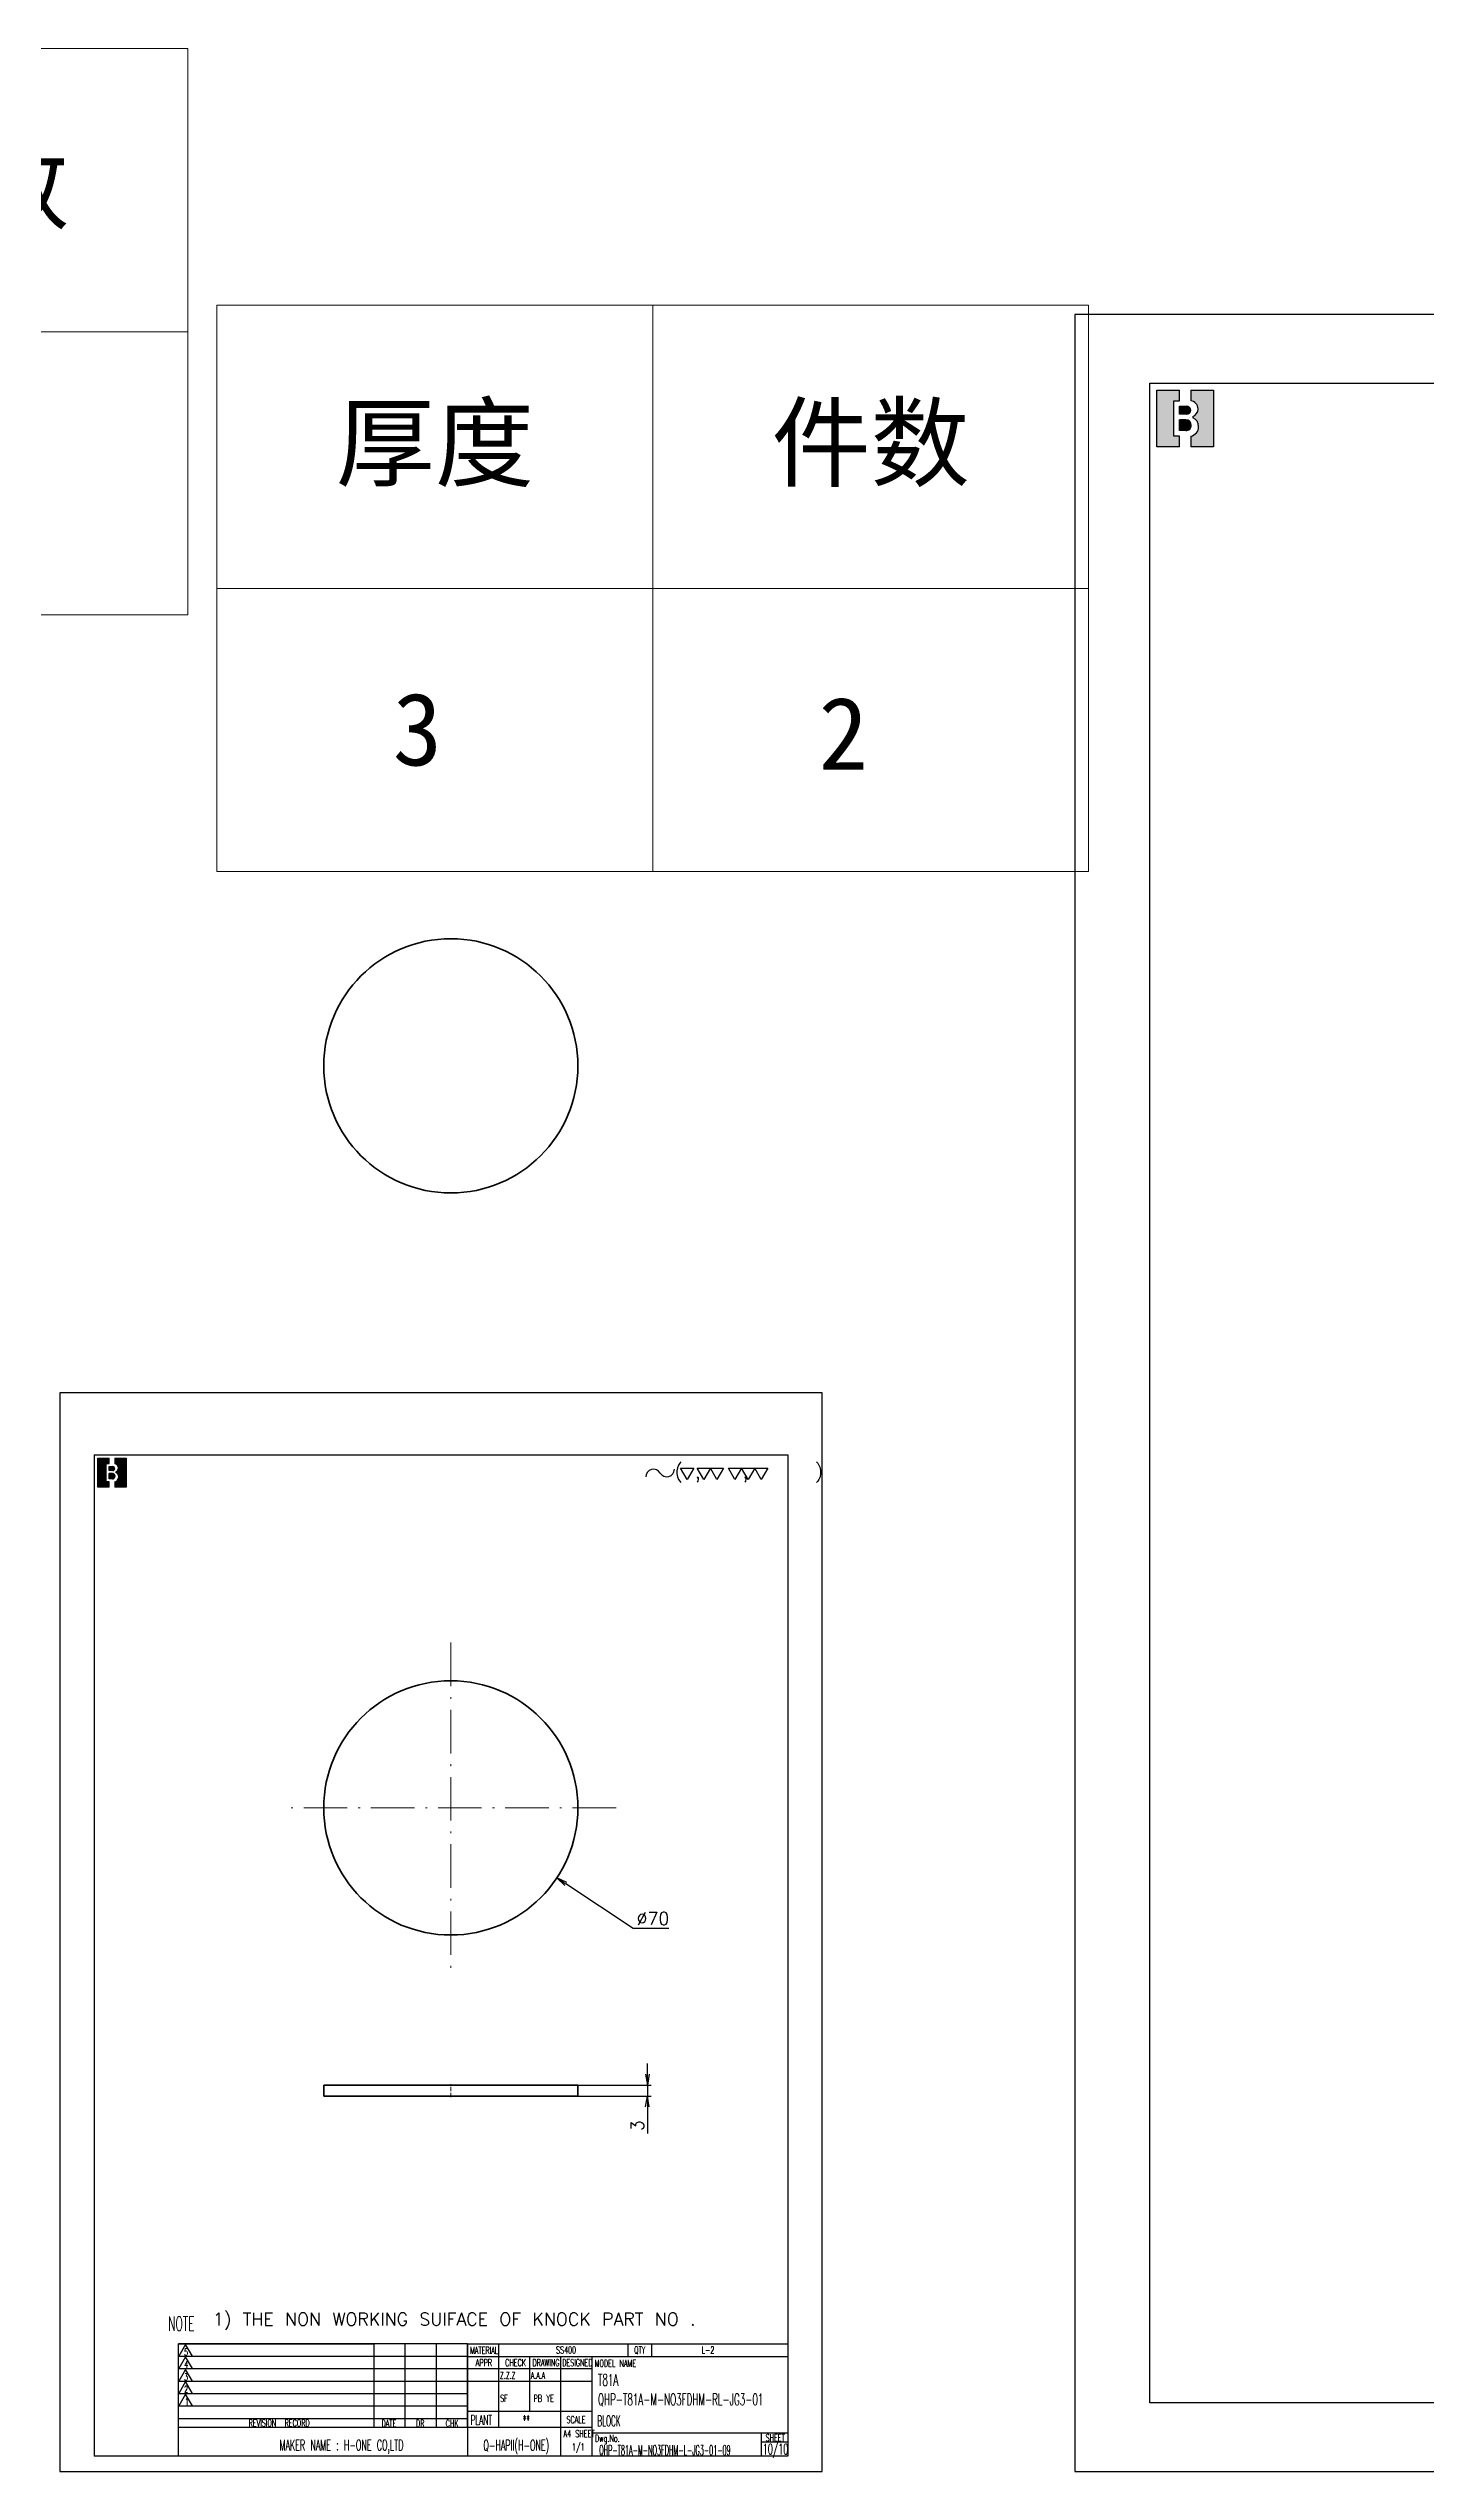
# Model space of a CAD drawing. Header units: inches. Extents: x -47 to 3258, y 12 to 1627.
# Drawn here: x 967 to 1347, y 25 to 692 of the extents above; entities that cross this region are included whole.
import ezdxf
from ezdxf.enums import TextEntityAlignment as Align

# ---------------------------------------------------------------- set-up
doc = ezdxf.new("R2010")
doc.units = ezdxf.units.IN
doc.header["$MEASUREMENT"] = 0
doc.linetypes.add('AM_ISO08W050', pattern=[18, 12, -1.5, 3, -1.5])
doc.linetypes.add('DASHDOT', pattern=[18.5, 12, -3, 0.5, -3])
for name, color, linetype, lineweight in [('AM_7', 2, 'AM_ISO08W050', 25), ('标注层', 253, 'Continuous', 13), ('标注线', 3, 'Continuous', 18)]:
    doc.layers.add(name, color=color, linetype=linetype, lineweight=lineweight)
doc.layers.add('title_frame', color=7, linetype='Continuous')
doc.layers.add('word_dim', color=253, linetype='Continuous')
doc.styles.add('MX_NOTE_STANDARD', font='txt.shx', dxfattribs={"bigfont": 'bigfont.shx'})
doc.styles.get("Standard").update_dxf_attribs({"font": 'txt', "bigfont": 'gbcbig.shx'})
doc.styles.add('宋体', font='')
doc.styles.get('宋体').set_extended_font_data('SimSun')
doc.dimstyles.new('STANDARD 1-1', dxfattribs={"dimtxt": 3.5, "dimasz": 3, "dimexe": 1, "dimexo": 0, "dimgap": 1, "dimtad": 3, "dimdsep": 46, "dimtxsty": 'Standard', "dimblk1": 'OPEN', "dimblk2": 'OPEN', "dimsah": 1, "dimcen": 0, "dimclrd": 256, "dimclre": 256, "dimclrt": 3, "dimazin": 2, "dimtfac": 1, "dimtmove": 0, "dimatfit": 3, "dimldrblk": 'OPEN', "dimfxl": 1, "dimtolj": 1, "dimlwd": 25, "dimlwe": 25, "dimarcsym": 0})
doc.dimstyles.new('STANDARD 1-1$3', dxfattribs={"dimtxt": 3.5, "dimasz": 3, "dimexe": 1, "dimexo": 0, "dimgap": 1, "dimtad": 3, "dimtoh": 1, "dimdsep": 46, "dimtxsty": 'Standard', "dimblk1": 'OPEN', "dimblk2": 'OPEN', "dimsah": 1, "dimcen": 0, "dimclrd": 256, "dimclre": 256, "dimclrt": 3, "dimazin": 2, "dimtfac": 1, "dimtofl": 0, "dimtmove": 0, "dimatfit": 3, "dimldrblk": 'OPEN', "dimfxl": 1, "dimtolj": 1, "dimlwd": 25, "dimlwe": 25, "dimarcsym": 0})

# ---------------------------------------------------------------- blocks, each defined once
blk = doc.blocks.new('B機密ﾏｰｸ')
blk.add_hatch(color=1).paths.add_polyline_path([(0.3999999986702711, 0.8149999997779807), (0.3999999986702711, 0.9999999997779806), (-1.3297288e-09, 0.9999999997779806), (-1.3297288e-09, -2.220193e-10), (0.3999999986702711, -2.220193e-10), (0.3999999986702711, 0.1849999997779807), (0.2999999986702711, 0.1849999997779807), (0.2999999986702711, 0.8149999997779807)])
h = blk.add_hatch(color=1)
edge = h.paths.add_edge_path()
edge.add_line((0.5999999986702714, 0.9999999997779806), (0.5999999986702718, 0.8142220507965398))
edge.add_arc((0.5849999986702712, 0.6699999997779816), 0.1449999999999991, -5.115907697472721e-13, 84.06222754839428, ccw=False)
edge.add_arc((0.5849999986702707, 0.6699999997779802), 0.1449999999999993, -69.82872865353448, 1.1368683772161603e-13, ccw=False)
edge.add_line((0.6349999986702715, 0.5338934238898192), (0.6349999986702711, 0.5120827805020305))
edge.add_arc((0.5699999986702688, 0.3549999997779789), 0.1700000000000021, 3.979039320256561e-13, 67.5204943905955, ccw=False)
edge.add_arc((0.5699999986702724, 0.3549999997779802), 0.1699999999999993, -79.83575137827683, 0, ccw=False)
edge.add_line((0.5999999986702714, 0.1876679944711657), (0.5999999986702714, -2.220192918400699e-10))
edge.add_line((0.5999999986702714, -2.220193e-10), (0.9999999986702712, -2.220193e-10))
edge.add_line((0.9999999986702712, -2.220193e-10), (0.9999999986702712, 0.9999999997779806))
edge.add_line((0.9999999986702712, 0.9999999997779806), (0.5999999986702714, 0.9999999997779806))
h = blk.add_hatch(color=1)
edge = h.paths.add_edge_path()
edge.add_arc((0.5299999986702706, 0.6449999997779808), 0.07, 359.9999999999989, 450)
edge.add_line((0.5299999986702706, 0.7149999997779806), (0.3999999986702711, 0.7149999997779806))
edge.add_line((0.3999999986702711, 0.7149999997779806), (0.3999999986702711, 0.5749999997779809))
edge.add_line((0.3999999986702711, 0.5749999997779809), (0.5299999986702701, 0.5749999997779809))
edge.add_arc((0.5299999986702701, 0.6449999997779808), 0.07, 270, 359.9999999999999)
h = blk.add_hatch(color=1)
edge = h.paths.add_edge_path()
edge.add_arc((0.5149999986702705, 0.3799999997779802), 0.095, 1.018e-13, 90)
edge.add_line((0.5149999986702705, 0.4749999997779804), (0.3999999986702711, 0.4749999997779808))
edge.add_line((0.3999999986702711, 0.4749999997779808), (0.3999999986702711, 0.2849999997779809))
edge.add_line((0.3999999986702711, 0.2849999997779809), (0.5149999986702718, 0.2849999997779809))
edge.add_arc((0.5149999986702718, 0.379999999777981), 0.095, 270, 360.0000000000003)
at = {"color": 1}
for p, q in [((-1.3297288e-09, -2.220193e-10), (-1.3297288e-09, 0.9999999997779806)), ((-1.3297288e-09, 0.9999999997779806), (0.3999999986702711, 0.9999999997779806)), ((0.3999999986702711, 0.8149999997779807), (0.3999999986702711, 0.9999999997779806)), ((0.5999999986702714, 0.9999999997779806), (0.5999999986702718, 0.8142220507965398)), ((0.5999999986702714, 0.9999999997779806), (0.9999999986702712, 0.9999999997779806)), ((0.9999999986702712, 0.9999999997779806), (0.9999999986702712, -2.220193e-10)), ((0.2999999986702711, 0.8149999997779807), (0.3999999986702711, 0.8149999997779807)), ((0.2999999986702711, 0.1849999997779807), (0.2999999986702711, 0.8149999997779807)), ((0.3999999986702711, 0.7149999997779806), (0.5299999986702706, 0.7149999997779806)), ((0.3999999986702711, 0.5749999997779809), (0.3999999986702711, 0.7149999997779806)), ((0.5299999986702701, 0.5749999997779809), (0.3999999986702711, 0.5749999997779809)), ((0.5149999986702705, 0.4749999997779804), (0.3999999986702711, 0.4749999997779808)), ((0.3999999986702711, 0.2849999997779809), (0.3999999986702711, 0.4749999997779808)), ((0.5699999986702711, 0.5249999997779802), (0.5699999986702716, 0.5249999997779807)), ((0.5999999986702705, 0.6449999997779794), (0.59999999867027, 0.6449999997779803)), ((0.6349999986702715, 0.5338934238898192), (0.6349999986702711, 0.5120827805020305)), ((0.7299999986702704, 0.6699999997779807), (0.7299999986702704, 0.6699999997779802)), ((0.3999999986702711, 0.1849999997779807), (0.2999999986702711, 0.1849999997779807)), ((0.5149999986702718, 0.2849999997779809), (0.3999999986702711, 0.2849999997779809)), ((0.3999999986702711, -2.220193e-10), (0.3999999986702711, 0.1849999997779807)), ((0.5999999986702714, 0.1876679944711657), (0.5999999986702714, -2.220193e-10)), ((0.6099999986702707, 0.3799999997779806), (0.609999998670272, 0.3799999997779815)), ((0.739999998670271, 0.3549999997779802), (0.739999998670271, 0.3549999997779802)), ((0.3999999986702711, -2.220193e-10), (-1.3297288e-09, -2.220193e-10)), ((0.9999999986702712, -2.220193e-10), (0.5999999986702714, -2.220193e-10))]:
    blk.add_line(p, q, dxfattribs=at)
for centre, radius, start, end in [((0.5149999986702705, 0.3799999997779802), 0.095, 1.018e-13, 90), ((0.5299999986702706, 0.6449999997779808), 0.07, 359.9999999999989, 90), ((0.5299999986702701, 0.6449999997779808), 0.07, 270, 359.9999999999999), ((0.5849999986702712, 0.6699999997779816), 0.1449999999999991, 359.9999999999995, 84.06222754839432), ((0.5849999986702707, 0.6699999997779802), 0.1449999999999993, 290.1712713464655, 1.781e-13), ((0.5699999986702688, 0.3549999997779789), 0.1700000000000021, 4.58e-13, 67.52049439059552), ((0.5149999986702718, 0.379999999777981), 0.095, 270, 2.799e-13), ((0.5699999986702724, 0.3549999997779802), 0.1699999999999993, 280.1642486217232, 0)]:
    blk.add_arc(centre, radius, start, end, dxfattribs=at)
blk.add_attdef('B機密ﾏｰｸ', (-0.0857467348302255, 1.074949466596297), '', height=0.2)
blk = doc.blocks.new('shiage0')
at = {"layer": 'word_dim', "color": 3, "linetype": 'Continuous'}
for centre, radius, start, end in [((1.687489685469927, 1.849274192977646e-05), 1.687500000000015, 29.99999999999973, 180), ((4.610325423242443, 1.68751849274193), 1.6875, 209.9999999999997, 0)]:
    blk.add_arc(centre, radius, start, end, dxfattribs=at)
blk = doc.blocks.new('_Open')
at = {"color": 0, "lineweight": -2}
for p, q in [((-1, 0.1666666666666667), (0, 0)), ((-1, -0.1666666666666667), (0, 0)), ((0, 0), (-1, 0))]:
    blk.add_line(p, q, dxfattribs=at)
blk = doc.blocks.new('*D63')
at = {"layer": 'DEFPOINTS', "color": 0, "ltscale": 2, "transparency": 16777216}
for p in [(1048.927972099558, 226.550777097458), (1107.33046338712, 187.961283560966)]:
    blk.add_point(p, dxfattribs=at)
at = {"layer": '标注层', "lineweight": 25, "ltscale": 2, "transparency": 16777216}
for p, q in [((1128.379363954196, 174.0532054212161), (1109.833427299445, 186.3074481236872)), ((1138.171030621004, 174.0532054212161), (1128.379363954196, 174.0532054212161))]:
    blk.add_line(p, q, dxfattribs=at)
at = {"layer": '标注层', "lineweight": 25, "ltscale": 2, "transparency": 16777216, "xscale": 3, "yscale": 3, "zscale": 3, "rotation": 146.5452337417664}
blk.add_blockref('_Open', (1107.33046338712, 187.961283560966), dxfattribs=at)
at = {"layer": '标注层', "color": 3, "ltscale": 2, "transparency": 16777216, "insert": (1133.796030621004, 176.8032054212162), "char_height": 3.5, "attachment_point": 5}
blk.add_mtext('\\A1;∅70', dxfattribs=at)
blk = doc.blocks.new('*D64')
at = {"layer": 'DEFPOINTS', "color": 0, "ltscale": 2, "transparency": 16777216}
for p in [(1113.12921774331, 130.9152175517665), (1113.12921774331, 127.9152175517665), (1132.28420130529, 127.9152175517665)]:
    blk.add_point(p, dxfattribs=at)
at = {"layer": '标注层', "lineweight": 25, "ltscale": 2, "transparency": 16777216}
for p, q in [((1132.28420130529, 133.9152175517665), (1132.28420130529, 136.9152175517665)), ((1113.12921774331, 130.9152175517665), (1133.28420130529, 130.9152175517665)), ((1113.12921774331, 127.9152175517665), (1133.28420130529, 127.9152175517665)), ((1132.28420130529, 130.9152175517665), (1132.28420130529, 127.9152175517665)), ((1132.28420130529, 124.9152175517665), (1132.28420130529, 117.5818842184332))]:
    blk.add_line(p, q, dxfattribs=at)
at = {"layer": '标注层', "lineweight": 25, "ltscale": 2, "transparency": 16777216, "xscale": 3, "yscale": 3, "zscale": 3}
for p, rotation in [((1132.28420130529, 130.9152175517665), 270), ((1132.28420130529, 127.9152175517665), 90)]:
    blk.add_blockref('_Open', p, dxfattribs=dict(at, rotation=rotation))
at = {"layer": '标注层', "color": 3, "ltscale": 2, "transparency": 16777216, "insert": (1129.53420130529, 119.7485508851), "char_height": 3.5, "attachment_point": 5, "rotation": 90}
blk.add_mtext('\\A1;3', dxfattribs=at)
blk = doc.blocks.new('*T93')
at = {"layer": '标注线', "color": 0, "linetype": 'ByBlock', "lineweight": -2, "transparency": 16777216}
for p, q in [((0, 0), (120, 0)), ((0, 0), (0, -78)), ((60, 0), (60, -78)), ((120, 0), (120, -78)), ((0, -39), (120, -39)), ((0, -78), (120, -78))]:
    blk.add_line(p, q, dxfattribs=at)
at = {"layer": '标注线', "color": 0, "transparency": 16777216, "char_height": 10, "width": 57, "attachment_point": 5}
for s, insert in [('{\\fSimSun|b0|i0|c134|p2;厚度}', (30, -19.5)), ('{\\fSimSun|b0|i0|c134|p2;件数}', (90, -19.5))]:
    blk.add_mtext(s, dxfattribs=dict(at, insert=insert))
blk = doc.blocks.new('加工参数')
blk.add_blockref('*T93', (-60, 78))
at = {"layer": '标注线', "color": 0, "style": '宋体'}
for tag, p in [('6', (-32.40041996745276, 14.62563259992748)), ('1', (26.25190867600031, 14.02141627221135))]:
    blk.add_attdef(tag, text='', height=10, dxfattribs=at).set_placement(p, align=Align.CENTER)

msp = doc.modelspace()

# ---------------------------------------------------------------- linework, layer by layer
at = {"lineweight": 35}
for p, q in [((1084.206915497216, 130.9152175517665), (1043.12921774331, 130.9152175517665)), ((1084.206915497216, 127.9152175517665), (1043.12921774331, 127.9152175517665)), ((1113.12921774331, 130.9152175517665), (1084.206915497216, 130.9152175517665)), ((1113.12921774331, 127.9152175517665), (1084.206915497216, 127.9152175517665))]:
    msp.add_line(p, q, dxfattribs=at)
at = {"lineweight": 35, "ltscale": 0.075}
for p, q in [((1043.12921774331, 127.9152175517665), (1043.12921774331, 130.9152175517665)), ((1113.12921774331, 127.9152175517665), (1113.12921774331, 130.9152175517665))]:
    msp.add_line(p, q, dxfattribs=at)
at = {"lineweight": 35}
for centre in [(1078.12921774331, 411.5871231613), (1078.12921774331, 207.2560303292121)]:
    msp.add_circle(centre, 35, dxfattribs=at)
at = {"layer": 'AM_7', "linetype": 'DASHDOT', "lineweight": 13}
for p, q in [((1078.12921774331, 252.7560303292121), (1078.12921774331, 161.7560303292121)), ((1123.62921774331, 207.2560303292121), (1032.62921774331, 207.2560303292121))]:
    msp.add_line(p, q, dxfattribs=at)
at = {"layer": 'AM_7', "linetype": 'DASHDOT', "lineweight": 13, "ltscale": 0.0899993896484375}
msp.add_line((1078.12921774331, 127.6151687236415), (1078.12921774331, 131.215144309579), dxfattribs=at)
at = {"layer": 'title_frame'}
for p, q in [((979.9433548700654, 304.5109252177936), (1170.943354870065, 304.5109252177936)), ((979.9433548700654, 304.5109252177936), (979.9433548700654, 28.76092521779356)), ((984.9433548700654, 304.5109252177936), (1170.943354870065, 304.5109252177936)), ((1170.943354870065, 304.5109252177936), (1170.943354870065, 28.76092521779356)), ((1003.118354870083, 28.76092521779356), (1003.118354870083, 59.6309252177889)), ((1003.118354870083, 59.6309252177889), (1057.018354870077, 59.6309252177889)), ((1082.743354870083, 59.6309252177889), (1003.118354870083, 59.6309252177889)), ((1057.018354870077, 56.20092521778133), (1003.118354870083, 56.20092521778133)), ((1082.743354870083, 56.20092521778133), (1003.118354870083, 56.20092521778133)), ((1005.098407473317, 59.50994457253546), (1003.218767473318, 56.25431259260222)), ((1003.218767473318, 56.25431259260222), (1006.978047473316, 56.25431259260222)), ((1005.098407473317, 56.10219852301816), (1003.218767473318, 52.84656654307037)), ((1006.978047473316, 56.25431259260222), (1005.098407473317, 59.50994457253546)), ((1006.978047473316, 52.84656654307037), (1005.098407473317, 56.10219852301816)), ((1057.018354870077, 36.60092521779006), (1057.018354870077, 59.6309252177889)), ((1065.59335487006, 36.60092521779006), (1065.59335487006, 59.6309252177889)), ((1065.59335487006, 36.60092521779006), (1065.59335487006, 59.6309252177889)), ((1074.168354870071, 36.60092521779006), (1074.168354870071, 59.6309252177889)), ((1074.168354870071, 36.60092521779006), (1074.168354870071, 59.6309252177889)), ((1082.743354870083, 59.6309252177889), (1082.743354870083, 56.20092521778133)), ((1082.743354870083, 59.6309252177889), (1082.743354870083, 28.76092521779356)), ((1082.743354870083, 59.6309252177889), (1082.743354870083, 28.76092521779356)), ((1082.743354870083, 36.60092521779006), (1082.743354870083, 59.6309252177889)), ((1082.743354870083, 59.6309252177889), (1170.943354870065, 59.6309252177889)), ((1082.743354870083, 56.20092521778133), (1170.943354870065, 56.20092521778133)), ((1091.318354870065, 36.60092521779006), (1091.318354870065, 59.6309252177889)), ((1099.893354870077, 41.10557125248306), (1099.893354870077, 56.20092521778133)), ((1108.46835487006, 28.76092521779356), (1108.46835487006, 56.20092521778133)), ((1117.043354870071, 28.76092521779356), (1117.043354870071, 56.20092521778133)), ((1126.84335487006, 59.6309252177889), (1126.84335487006, 56.20092521778133)), ((1133.41596212205, 59.6309252177889), (1133.41596212205, 56.20092521778133)), ((1057.018354870077, 52.77092521778832), (1003.118354870083, 52.77092521778832)), ((1082.743354870083, 52.77092521778832), (1003.118354870083, 52.77092521778832)), ((1057.018354870077, 49.3409252177953), (1003.118354870083, 49.3409252177953)), ((1082.743354870083, 49.3409252177953), (1003.118354870083, 49.3409252177953)), ((1003.218767473318, 52.84656654307037), (1006.978047473316, 52.84656654307037)), ((1005.098407473317, 52.64325192336401), (1003.218767473318, 49.38761994341621)), ((1003.218767473318, 49.38761994341621), (1006.978047473316, 49.38761994341621)), ((1005.098407473317, 49.29836667727795), (1003.218767473318, 46.04273469734471)), ((1006.978047473316, 49.38761994341621), (1005.098407473317, 52.64325192336401)), ((1006.978047473316, 46.04273469734471), (1005.098407473317, 49.29836667727795)), ((1117.043354870071, 52.77092521778832), (1082.743354870083, 52.77092521778832)), ((1117.043354870071, 49.3409252177953), (1082.743354870083, 49.3409252177953)), ((1057.018354870077, 45.91092521778774), (1003.118354870083, 45.91092521778774)), ((1082.743354870083, 45.91092521778774), (1003.118354870083, 45.91092521778774)), ((1057.018354870077, 42.48092521778017), (1003.118354870083, 42.48092521778017)), ((1082.743354870083, 42.48092521778017), (1003.118354870083, 42.48092521778017)), ((1003.218767473318, 46.04273469734471), (1006.978047473316, 46.04273469734471)), ((1005.098407473317, 45.83942007763835), (1003.218767473318, 42.58378809769056)), ((1003.218767473318, 42.58378809769056), (1006.978047473316, 42.58378809769056)), ((1006.978047473316, 42.58378809769056), (1005.098407473317, 45.83942007763835)), ((1082.743354870083, 41.10557125248306), (1117.043354870071, 41.10557125248306)), ((1057.018354870077, 39.05092521778715), (1003.118354870083, 39.05092521778715)), ((1082.743354870083, 39.05092521778715), (1003.118354870083, 39.05092521778715)), ((1082.743354870083, 36.60092521779006), (1003.118354870083, 36.60092521779006)), ((1117.043354870071, 36.60092521779006), (1082.743354870083, 36.60092521779006)), ((1117.043354870071, 35.1309252177889), (1170.943354870065, 35.1309252177889)), ((1163.59335487006, 35.1309252177889), (1163.59335487006, 28.76092521779356)), ((1170.943354870065, 28.76092521779356), (979.9433548700654, 28.76092521779356)), ((1170.943354870065, 28.76092521779356), (1117.043354870071, 28.76092521779356)), ((1163.59335487006, 32.68092521779181), (1170.943354870065, 32.68092521779181))]:
    msp.add_line(p, q, dxfattribs=at)
at = {"layer": 'title_frame', "color": 4}
for points in [[(2089.960493999231, 618.5109252177863), (1249.960493999231, 618.5109252177863), (1249.960493999231, 24.51092521778628), (2089.960493999231, 24.51092521778628)], [(970.4433548700654, 24.51092521779356), (1180.443354870065, 24.51092521779356), (1180.443354870065, 321.5109252177936), (970.4433548700654, 321.5109252177936)]]:
    msp.add_lwpolyline(points, close=True, dxfattribs=at)
at = {"layer": 'title_frame'}
msp.add_lwpolyline([(1270.610493999196, 599.5859252177979), (2069.310493999208, 599.5859252177979), (2069.310493999208, 43.43592521780374), (1270.610493999196, 43.43592521780374)], close=True, dxfattribs=at)
at = {"layer": 'title_frame', "color": 3, "linetype": 'Continuous'}
for points in [[(1143.212115852588, 297.6706383108249), (1141.405865852594, 300.7991550819861), (1145.018365852582, 300.7991550819861)], [(1147.8172361121, 297.6706383108249), (1146.010986112105, 300.7991550819861), (1153.235986112082, 300.7991550819861), (1151.429736112088, 297.6706383108249), (1149.623486112094, 300.7991550819861)], [(1156.395406670246, 297.6706383108249), (1154.589156670252, 300.7991550819861), (1165.426656670246, 300.7991550819861), (1163.620406670252, 297.6706383108249), (1161.814156670229, 300.7991550819861), (1160.007906670235, 297.6706383108249), (1158.20165667024, 300.7991550819861)]]:
    msp.add_lwpolyline(points, close=True, dxfattribs=at)

# ---------------------------------------------------------------- block references
at = {"xscale": 7.778749999997672, "yscale": 7.9375, "zscale": 7.9375}
msp.add_blockref('B機密ﾏｰｸ', (980.9233621643107, 295.5734252195543), dxfattribs=at)
at = {"layer": 'title_frame', "xscale": 15.55749999999534, "yscale": 15.55749999999534, "zscale": 15.55749999999534}
msp.add_blockref('B機密ﾏｰｸ', (1272.570494019881, 582.068425221245), dxfattribs=at)
at = {"layer": 'title_frame', "color": 3, "linetype": 'Continuous', "xscale": 1.25, "yscale": 1.25, "zscale": 1.25}
msp.add_blockref('shiage0', (1131.831383043569, 298.4129852967308), dxfattribs=at)
at = {"layer": '标注线', "xscale": 2, "yscale": 2, "zscale": 2}
for p, values in [((885.750894180248, 535.7360198313563), {'1': '2', '6': '1.2'}), ((1133.739483820802, 465.0588482928033), {'1': '2', '6': '3'})]:
    msp.add_blockref('加工参数', p, dxfattribs=at).add_auto_attribs(values)

# ---------------------------------------------------------------- texts
at = {"layer": 'title_frame', "color": 3, "linetype": 'Continuous'}
msp.add_text('( ,   ,     )', height=3.75, dxfattribs=at).set_placement((1139.734260300862, 298.0732759570674))
at = {"layer": 'title_frame', "color": 3, "style": 'MX_NOTE_STANDARD'}
for s, height, width, p in [('NOTE', 3.92, 0.5450000000000002, (1000.287215791748, 63.25582326143922)), ('5', 1.87964, 0.5450000000000002, (1004.703639021685, 56.47532302809122)), ('4', 1.87964, 0.5450000000000002, (1004.703639021685, 53.06757697857392)), ('MATERIAL', 1.933344, 0.5450000000000002, (1083.415486835514, 56.8992834744422)), ('APPR', 1.933344, 0.5450000000000002, (1085.011166246277, 53.497525165556)), ('CHECK', 1.933344, 0.5450000000000002, (1093.107026021538, 53.497525165556)), ('DRAWING', 1.933344, 0.5450000000000002, (1100.626526615571, 53.497525165556)), ('SS400', 1.933344, 0.5450000000000002, (1107.116726892786, 56.98320949354093)), ('DESIGNED', 1.933344, 0.5450000000000002, (1108.818006340112, 53.497525165556)), ('MODEL NAME', 1.933344, 0.5450000000000002, (1117.746446047026, 53.35017321967462)), ('QTY', 1.933344, 0.5450000000000002, (1128.61648763523, 56.98320949354093)), ('L-2', 1.933344, 0.5450000000000002, (1147.24430677282, 56.98320949354093)), ('3', 1.87964, 0.5450000000000002, (1004.703639021685, 49.60863037891977)), ('2', 1.87964, 0.5450000000000002, (1004.703639021685, 46.26374513283372)), ('Z.Z.Z', 1.862, 0.5450000000000002, (1091.684822473897, 50.03118024363357)), ('A.A.A', 1.862, 0.5450000000000002, (1100.178414237209, 50.03118024363357)), ('T81A', 3.234, 0.5450000000000002, (1118.668479250733, 48.12019276367209)), ('1', 1.87964, 0.5450000000000002, (1004.899881100824, 42.80479853319412)), ('PLANT', 2.6852, 0.5450000000000002, (1083.579421710212, 37.35475467120705)), ('SF', 1.862, 0.6, (1091.711153953063, 43.73132668805192)), ('**', 2.6852, 0.5450000000000002, (1097.936322366575, 37.35475467120705)), ('PB YE', 1.862, 0.6, (1100.910934366013, 43.73132668805192)), ('QHP-T81A-M-NO3FDHM-RL-JG3-01', 3.234, 0.5450000000000002, (1118.668479250733, 42.7538323855988)), ('REVISION  RECORD', 1.933344, 0.5450000000000002, (1022.442210325204, 36.91808710049372)), ('DATE', 1.933344, 0.5450000000000002, (1059.055658938003, 36.83823238224431)), ('DR', 1.933344, 0.5450000000000002, (1068.549646899879, 36.82801422501507)), ('CHK', 1.933344, 0.5450000000000002, (1076.726284660795, 36.86077804210072)), ('Q-HAPII(H-ONE)', 2.94, 0.5450000000000002, (1087.099245006935, 30.27923697153165)), ('A4 SHEET', 1.933344, 0.5450000000000002, (1109.172974143748, 33.9778286046203)), ('SCALE', 1.933344, 0.5450000000000002, (1109.993981351425, 37.79537265548424)), ('Dwg.No.', 1.933344, 0.5450000000000002, (1117.832301139209, 32.65893025012338)), ('BLOCK', 2.94, 0.5, (1118.480160018011, 36.96224100714608)), ('SHEET', 1.933344, 0.5450000000000002, (1164.833276540641, 32.8883181312267)), ('MAKER NAME : H-ONE CO,LTD ', 2.94, 0.5450000000000002, (1030.947839957709, 30.32749754715769)), ('1/1', 1.933344, 0.5450000000000002, (1111.524717196782, 30.29852437517548)), ('QHP-T81A-M-NO3FDHM-L-JG3-01-09', 2.800000000000001, 0.4409999999999739, (1118.996869806655, 28.98827527950925)), ('10/10', 2.94, 0.5450000000000002, (1164.069188884012, 29.22711556592549))]:
    msp.add_text(s, height=height, dxfattribs=dict(at, width=width)).set_placement(p)
at = {"layer": 'title_frame', "color": 3, "insert": (1012.601278995968, 68.21024841560575), "char_height": 3.5, "width": 176.0668255368139, "attachment_point": 1}
msp.add_mtext('1) THE NON WORKING SUIFACE OF KNOCK PART NO .', dxfattribs=at)

# ---------------------------------------------------------------- dimensions: what is measured, and where the dimension line sits
at = {"layer": '标注层', "ltscale": 2}
dim = msp.add_diameter_dim_2p(p1=(1048.927972099558, 226.550777097458), p2=(1107.33046338712, 187.961283560966), dimstyle='STANDARD 1-1$3', dxfattribs=at)
dim.commit()
dim.dimension.update_dxf_attribs({"geometry": '*D63', "text_midpoint": (1133.796030621004, 174.0532054212162), "dimtype": 163})
dim = msp.add_linear_dim(base=(1132.28420130529, 127.9152175517665), p1=(1113.12921774331, 130.9152175517665), p2=(1113.12921774331, 127.9152175517665), angle=90, dimstyle='STANDARD 1-1', dxfattribs=at)
dim.commit()
dim.dimension.update_dxf_attribs({"geometry": '*D64', "text_midpoint": (1129.53420130529, 119.7485508851)})

doc.saveas('drawing.dxf')
